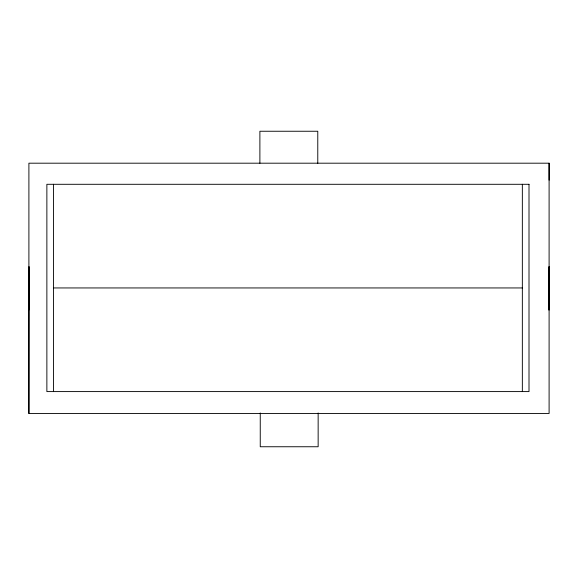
<?xml version="1.0" encoding="UTF-8"?>
<svg xmlns="http://www.w3.org/2000/svg" width="578" height="578" viewBox="0 0 578 578"><rect width="100%" height="100%" fill="white"/><g stroke="black" fill="none" stroke-linecap="round" stroke-linejoin="round"><path stroke-width="0.87" d="M28.9 413.48L28.9 163.191L549.1 163.191L549.1 413.48L28.9 413.48L29.03 266.704L28.9 309.96M549.1 180.163L549.1 163.191M53.523 287.945L522.346 287.945M522.346 184.295L522.346 391.588M318.146 412.959L318.146 446.751L260.252 446.751L260.252 412.959M317.777 163.263L317.777 131.249L259.89 131.249L259.89 163.263M53.523 184.295L53.523 391.588M549.1 266.704L548.97 309.96L549.1 266.704M529.007 184.295L46.869 184.295L46.869 391.588L529.007 391.588L529.007 184.295"/></g></svg>
